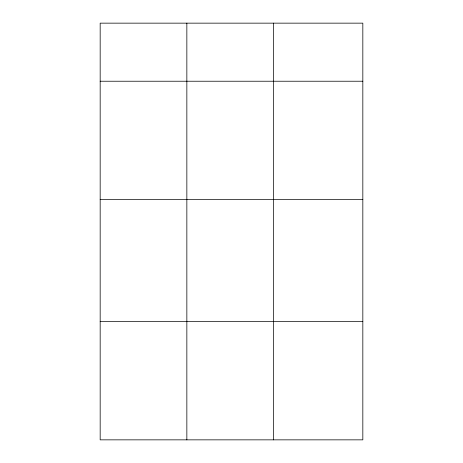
<?xml version="1.0" encoding="UTF-8"?>
<svg xmlns="http://www.w3.org/2000/svg" width="463" height="463" viewBox="0 0 463 463"><rect width="100%" height="100%" fill="white"/><g stroke="black" fill="none" stroke-linecap="round" stroke-linejoin="round"><path stroke-width="0.69" d="M362.83 199.576L362.83 23.15L100.17 23.15L100.17 439.85L362.83 439.85L362.83 199.576L100.17 199.576M100.17 81.228L362.83 81.228M100.17 321.507L362.83 321.507M273.529 23.15L273.529 439.85M186.849 23.15L186.849 439.85"/></g></svg>
